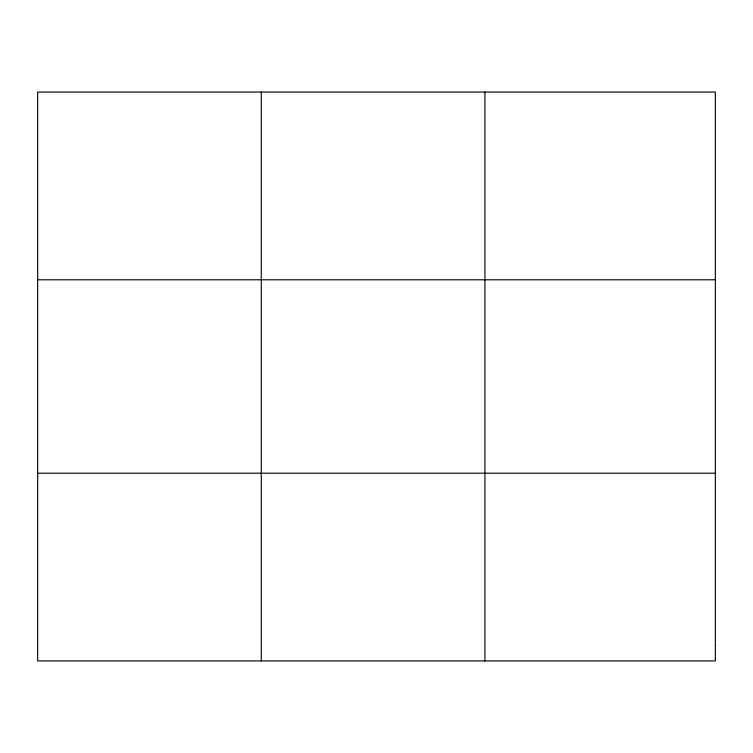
<?xml version="1.0" encoding="UTF-8"?>
<svg xmlns="http://www.w3.org/2000/svg" width="753" height="753" viewBox="0 0 753 753"><rect width="100%" height="100%" fill="white"/><g stroke="black" fill="none" stroke-linecap="round" stroke-linejoin="round"><path stroke-width="1.13" d="M261.291 92.064L261.291 660.936M484.932 92.064L484.932 660.936M37.65 279.787L715.35 279.787M37.65 473.213L715.35 473.213M715.35 645.293L715.35 660.936L37.65 660.936L37.65 92.064L715.35 92.064L715.35 645.293"/></g></svg>
